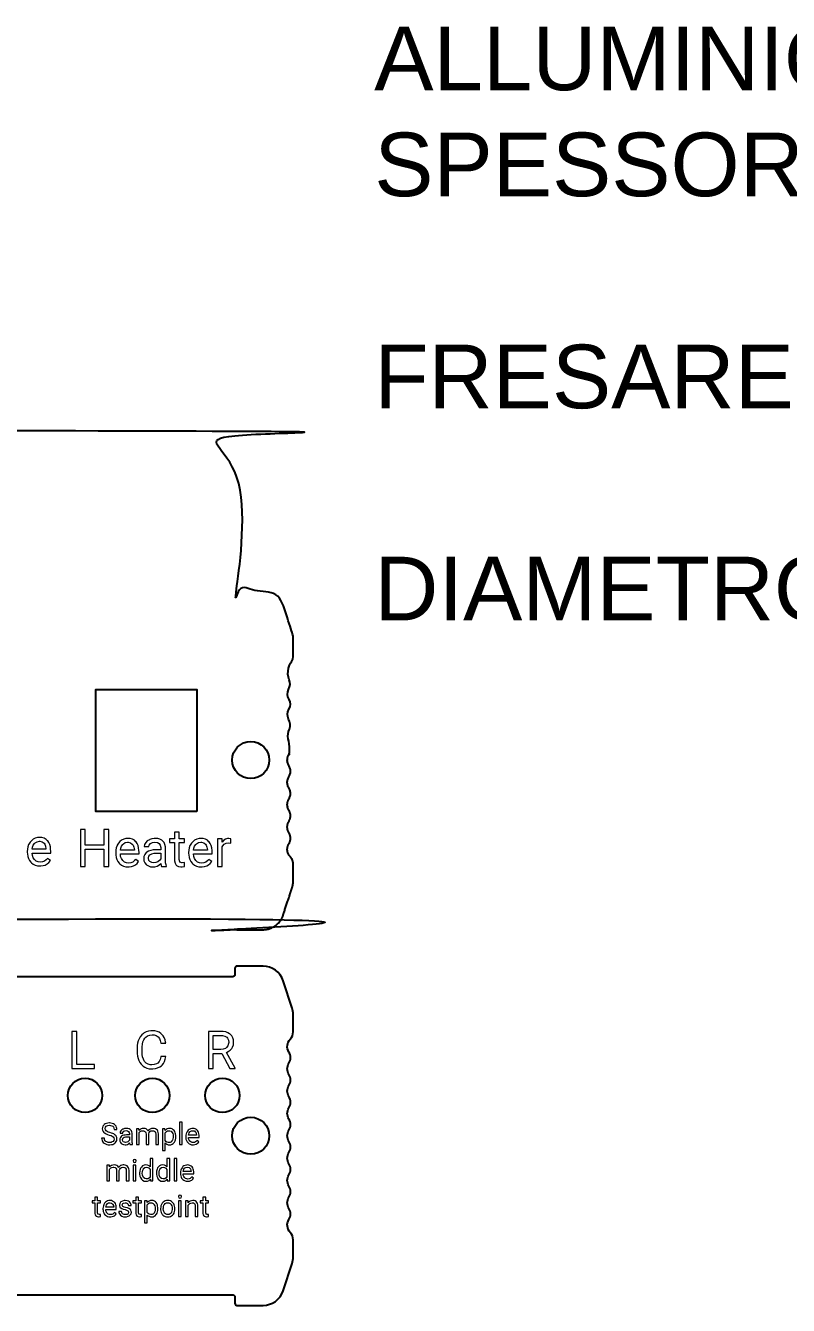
# Model space of a CAD drawing. Header units: millimetres. Extents: x -12 to 295, y 0 to 121.
# Drawn here: x 69.3 to 141.2, y 0.2 to 121 of the extents above; entities that cross this region are included whole.
import ezdxf

# ---------------------------------------------------------------- set-up
doc = ezdxf.new("R2010")
doc.units = ezdxf.units.MM
doc.layers.add('INCISIONI', color=3, linetype='Continuous')
doc.layers.add('TAGLIO', color=1, linetype='Continuous')
doc.styles.get("Standard").update_dxf_attribs({"font": 'arial.ttf'})

msp = doc.modelspace()

# ---------------------------------------------------------------- linework, layer by layer
at = {"layer": 'INCISIONI', "color": 3, "lineweight": 0}
for points in [[(74.88, 43.63), (74.88, 45.13), (74.42, 45.13), (74.42, 41.64), (74.88, 41.64), (74.88, 43.25), (76.64, 43.25), (76.64, 41.64), (77.11, 41.64), (77.11, 45.13), (76.64, 45.13), (76.64, 43.63)], [(83.3, 44.87), (83.3, 44.24), (82.82, 44.24), (82.82, 43.89), (83.3, 43.89), (83.3, 42.28), (83.3, 42.16), (83.35, 41.94), (83.45, 41.77), (83.49, 41.73), (83.67, 41.62), (83.9, 41.59), (84.02, 41.59), (84.24, 41.64), (84.24, 42), (84.03, 41.97), (84, 41.97), (83.81, 42.04), (83.79, 42.06), (83.74, 42.28), (83.74, 43.89), (84.23, 43.89), (84.23, 44.24), (83.74, 44.24), (83.74, 44.87)], [(71.31, 42.39), (71.2, 42.27), (71.03, 42.14), (70.86, 42.07), (70.63, 42.04), (70.45, 42.06), (70.25, 42.14), (70.08, 42.28), (70.08, 42.29), (69.96, 42.46), (69.89, 42.66), (69.86, 42.9), (71.62, 42.9), (71.62, 43.08), (71.61, 43.24), (71.59, 43.48), (71.53, 43.7), (71.45, 43.88), (71.34, 44.04), (71.33, 44.05), (71.18, 44.19), (70.99, 44.29), (70.78, 44.35), (70.55, 44.37), (70.39, 44.36), (70.17, 44.31), (69.97, 44.21), (69.83, 44.09), (69.68, 43.92), (69.56, 43.73), (69.54, 43.69), (69.47, 43.49), (69.43, 43.27), (69.41, 43.04), (69.41, 42.95), (69.42, 42.81), (69.45, 42.58), (69.52, 42.37), (69.62, 42.19), (69.74, 42.03), (69.8, 41.97), (69.97, 41.84), (70.16, 41.75), (70.37, 41.7), (70.6, 41.68), (70.69, 41.68), (70.91, 41.71), (71.11, 41.77), (71.29, 41.87), (71.45, 42.01), (71.59, 42.18)], [(69.98, 43.65), (70.1, 43.81), (70.15, 43.86), (70.33, 43.97), (70.55, 44.01), (70.61, 44.01), (70.82, 43.95), (70.99, 43.83), (71.06, 43.74), (71.14, 43.54), (71.17, 43.3), (71.17, 43.26), (69.87, 43.26), (69.9, 43.44)], [(79.64, 42.3), (79.53, 42.18), (79.36, 42.05), (79.19, 41.98), (78.96, 41.95), (78.78, 41.97), (78.58, 42.05), (78.41, 42.19), (78.41, 42.2), (78.29, 42.37), (78.22, 42.57), (78.19, 42.81), (79.95, 42.81), (79.95, 42.99), (79.94, 43.15), (79.91, 43.39), (79.86, 43.61), (79.78, 43.79), (79.67, 43.95), (79.66, 43.96), (79.51, 44.1), (79.33, 44.2), (79.12, 44.26), (78.88, 44.28), (78.72, 44.27), (78.51, 44.22), (78.31, 44.12), (78.15, 44), (78.01, 43.83), (77.89, 43.64), (77.88, 43.6), (77.8, 43.4), (77.76, 43.18), (77.75, 42.95), (77.75, 42.86), (77.75, 42.72), (77.78, 42.49), (77.85, 42.28), (77.95, 42.1), (78.08, 41.94), (78.13, 41.88), (78.3, 41.75), (78.49, 41.66), (78.7, 41.61), (78.94, 41.59), (79.02, 41.59), (79.24, 41.62), (79.44, 41.68), (79.62, 41.78), (79.78, 41.92), (79.91, 42.09)], [(79.16, 43.86), (79.32, 43.74), (79.39, 43.65), (79.47, 43.45), (79.51, 43.21), (79.51, 43.17), (78.2, 43.17), (78.24, 43.35), (78.31, 43.56), (78.43, 43.72), (78.48, 43.77), (78.66, 43.88), (78.88, 43.92), (78.94, 43.92)], [(81.96, 43.64), (82, 43.42), (82, 43.21), (81.57, 43.21), (81.54, 43.21), (81.28, 43.2), (81.06, 43.15), (80.86, 43.08), (80.7, 42.99), (80.63, 42.94), (80.5, 42.77), (80.42, 42.58), (80.39, 42.36), (80.41, 42.17), (80.49, 41.97), (80.64, 41.81), (80.65, 41.79), (80.83, 41.68), (81.03, 41.61), (81.27, 41.59), (81.44, 41.6), (81.65, 41.66), (81.83, 41.76), (82.01, 41.91), (82.02, 41.84), (82.07, 41.64), (82.53, 41.64), (82.53, 41.67), (82.5, 41.78), (82.46, 41.99), (82.44, 42.25), (82.44, 43.44), (82.44, 43.48), (82.4, 43.71), (82.32, 43.9), (82.18, 44.06), (82.11, 44.11), (81.93, 44.21), (81.72, 44.27), (81.47, 44.28), (81.38, 44.28), (81.16, 44.25), (80.96, 44.18), (80.93, 44.16), (80.73, 44.05), (80.58, 43.89), (80.48, 43.72), (80.44, 43.51), (80.89, 43.51), (80.91, 43.64), (81.05, 43.81), (81.22, 43.89), (81.45, 43.93), (81.45, 43.93), (81.69, 43.89), (81.86, 43.79)], [(85.83, 41.59), (85.91, 41.59), (86.13, 41.62), (86.34, 41.68), (86.52, 41.78), (86.67, 41.92), (86.81, 42.09), (86.54, 42.3), (86.43, 42.18), (86.25, 42.05), (86.08, 41.98), (85.85, 41.95), (85.67, 41.97), (85.47, 42.05), (85.3, 42.19), (85.3, 42.2), (85.18, 42.37), (85.11, 42.57), (85.08, 42.81), (86.84, 42.81), (86.84, 42.99), (86.84, 43.15), (86.81, 43.39), (86.75, 43.61), (86.67, 43.79), (86.56, 43.95), (86.55, 43.96), (86.4, 44.1), (86.22, 44.2), (86.01, 44.26), (85.77, 44.28), (85.61, 44.27), (85.4, 44.22), (85.2, 44.12), (85.05, 44), (84.9, 43.83), (84.78, 43.64), (84.76, 43.6), (84.69, 43.4), (84.65, 43.18), (84.63, 42.95), (84.63, 42.86), (84.64, 42.72), (84.67, 42.49), (84.74, 42.28), (84.84, 42.1), (84.96, 41.94), (85.02, 41.88), (85.19, 41.75), (85.38, 41.66), (85.6, 41.61)], [(85.77, 43.92), (85.83, 43.92), (86.05, 43.86), (86.21, 43.74), (86.28, 43.65), (86.36, 43.45), (86.4, 43.21), (86.4, 43.17), (85.09, 43.17), (85.13, 43.35), (85.2, 43.56), (85.32, 43.72), (85.37, 43.77), (85.55, 43.88)], [(87.99, 43.74), (88.17, 43.83), (88.39, 43.85), (88.61, 43.84), (88.61, 44.25), (88.42, 44.28), (88.31, 44.28), (88.11, 44.22), (87.94, 44.11), (87.79, 43.94), (87.79, 44.24), (87.36, 44.24), (87.36, 41.64), (87.8, 41.64), (87.8, 43.48), (87.85, 43.58)], [(80.88, 42.2), (80.83, 42.42), (80.84, 42.46), (80.88, 42.62), (80.98, 42.74), (81.15, 42.83), (81.37, 42.88), (81.65, 42.9), (82, 42.9), (82, 42.36), (81.9, 42.22), (81.73, 42.08), (81.55, 42.01), (81.33, 41.98), (81.16, 42), (80.97, 42.09)], [(73.62, 26.08), (73.62, 22.58), (75.74, 22.58), (75.74, 22.96), (74.09, 22.96), (74.09, 26.08)], [(80.37, 25.88), (80.21, 25.74), (80.07, 25.57), (79.95, 25.37), (79.88, 25.18), (79.82, 24.97), (79.79, 24.75), (79.78, 24.51), (79.78, 24.17), (79.78, 23.98), (79.81, 23.74), (79.87, 23.52), (79.94, 23.32), (80.03, 23.14), (80.15, 22.98), (80.18, 22.95), (80.33, 22.8), (80.51, 22.69), (80.7, 22.6), (80.91, 22.55), (81.15, 22.54), (81.27, 22.54), (81.5, 22.57), (81.71, 22.63), (81.9, 22.72), (82.06, 22.84), (82.12, 22.9), (82.26, 23.06), (82.35, 23.24), (82.43, 23.46), (82.47, 23.7), (82.01, 23.7), (82.01, 23.68), (81.94, 23.43), (81.85, 23.23), (81.74, 23.09), (81.6, 23), (81.39, 22.94), (81.15, 22.92), (81.01, 22.92), (80.8, 22.98), (80.63, 23.09), (80.48, 23.25), (80.45, 23.3), (80.36, 23.47), (80.29, 23.68), (80.25, 23.9), (80.24, 24.16), (80.24, 24.5), (80.25, 24.61), (80.27, 24.86), (80.32, 25.08), (80.39, 25.27), (80.5, 25.43), (80.59, 25.53), (80.76, 25.66), (80.96, 25.73), (81.19, 25.76), (81.37, 25.74), (81.58, 25.68), (81.75, 25.57), (81.75, 25.56), (81.87, 25.41), (81.95, 25.21), (82.01, 24.96), (82.47, 24.96), (82.46, 25.06), (82.41, 25.28), (82.33, 25.49), (82.22, 25.67), (82.08, 25.82), (82.02, 25.88), (81.84, 25.99), (81.65, 26.07), (81.43, 26.12), (81.19, 26.13), (81.07, 26.13), (80.85, 26.1), (80.64, 26.03), (80.45, 25.94)], [(86.49, 22.58), (86.95, 22.58), (86.95, 24), (87.77, 24), (88.53, 22.58), (89.03, 22.58), (89.03, 22.61), (88.21, 24.09), (88.37, 24.17), (88.55, 24.3), (88.7, 24.46), (88.78, 24.59), (88.85, 24.8), (88.87, 25.03), (88.87, 25.03), (88.85, 25.27), (88.8, 25.48), (88.7, 25.66), (88.56, 25.81), (88.5, 25.85), (88.33, 25.95), (88.13, 26.02), (87.9, 26.07), (87.65, 26.08), (86.49, 26.08)], [(86.95, 25.7), (87.66, 25.7), (87.84, 25.69), (88.05, 25.63), (88.22, 25.53), (88.29, 25.45), (88.38, 25.26), (88.41, 25.03), (88.4, 24.92), (88.34, 24.72), (88.21, 24.55), (88.1, 24.47), (87.9, 24.4), (87.66, 24.37), (86.95, 24.37)], [(77.85, 16.07), (77.81, 16.18), (77.79, 16.21), (77.71, 16.3), (77.6, 16.38), (77.57, 16.4), (77.47, 16.44), (77.35, 16.49), (77.21, 16.53), (77.2, 16.54), (77.05, 16.58), (76.94, 16.64), (76.85, 16.69), (76.78, 16.78), (76.75, 16.9), (76.75, 16.92), (76.78, 17.04), (76.86, 17.14), (76.91, 17.17), (77.02, 17.21), (77.16, 17.22), (77.27, 17.21), (77.39, 17.18), (77.49, 17.12), (77.53, 17.07), (77.59, 16.96), (77.6, 16.83), (77.87, 16.83), (77.86, 16.9), (77.84, 17.02), (77.78, 17.14), (77.73, 17.2), (77.64, 17.29), (77.53, 17.36), (77.42, 17.4), (77.3, 17.43), (77.16, 17.44), (77.14, 17.44), (77, 17.43), (76.88, 17.4), (76.77, 17.35), (76.67, 17.28), (76.62, 17.23), (76.54, 17.13), (76.5, 17.02), (76.48, 16.89), (76.48, 16.87), (76.51, 16.75), (76.56, 16.64), (76.64, 16.54), (76.66, 16.52), (76.75, 16.46), (76.86, 16.4), (76.98, 16.35), (77.13, 16.3), (77.16, 16.29), (77.31, 16.24), (77.42, 16.19), (77.5, 16.14), (77.51, 16.14), (77.59, 16.04), (77.61, 15.92), (77.61, 15.9), (77.58, 15.78), (77.5, 15.68), (77.43, 15.65), (77.32, 15.61), (77.18, 15.6), (77.18, 15.6), (77.04, 15.61), (76.92, 15.65), (76.82, 15.7), (76.76, 15.76), (76.71, 15.86), (76.69, 15.99), (76.42, 15.99), (76.43, 15.91), (76.46, 15.79), (76.52, 15.68), (76.58, 15.61), (76.67, 15.53), (76.79, 15.46), (76.8, 15.46), (76.92, 15.42), (77.05, 15.39), (77.18, 15.38), (77.21, 15.38), (77.35, 15.4), (77.48, 15.42), (77.59, 15.47), (77.68, 15.53), (77.74, 15.58), (77.81, 15.68), (77.86, 15.79), (77.87, 15.92), (77.87, 15.94)], [(78.41, 16.49), (78.43, 16.55), (78.51, 16.65), (78.6, 16.7), (78.73, 16.72), (78.74, 16.72), (78.87, 16.7), (78.97, 16.64), (79.03, 16.55), (79.05, 16.43), (79.05, 16.31), (78.8, 16.31), (78.78, 16.31), (78.64, 16.3), (78.51, 16.28), (78.4, 16.24), (78.31, 16.18), (78.27, 16.15), (78.19, 16.06), (78.14, 15.95), (78.13, 15.82), (78.14, 15.71), (78.19, 15.6), (78.27, 15.51), (78.28, 15.5), (78.38, 15.43), (78.5, 15.4), (78.63, 15.38), (78.73, 15.39), (78.85, 15.42), (78.95, 15.48), (79.05, 15.57), (79.06, 15.52), (79.09, 15.41), (79.35, 15.41), (79.35, 15.43), (79.33, 15.49), (79.31, 15.61), (79.3, 15.76), (79.3, 16.44), (79.3, 16.46), (79.28, 16.6), (79.23, 16.71), (79.15, 16.8), (79.11, 16.82), (79.01, 16.88), (78.89, 16.91), (78.75, 16.92), (78.7, 16.92), (78.57, 16.9), (78.45, 16.86), (78.44, 16.85), (78.32, 16.79), (78.24, 16.7), (78.18, 16.6), (78.16, 16.49)], [(79.7, 16.89), (79.7, 15.41), (79.95, 15.41), (79.95, 16.49), (79.98, 16.55), (80.06, 16.64), (80.17, 16.69), (80.3, 16.71), (80.36, 16.7), (80.47, 16.67), (80.55, 16.61), (80.6, 16.51), (80.61, 16.38), (80.61, 15.41), (80.87, 15.41), (80.87, 16.4), (80.87, 16.4), (80.9, 16.53), (80.97, 16.62), (80.98, 16.63), (81.08, 16.69), (81.21, 16.71), (81.23, 16.71), (81.36, 16.69), (81.45, 16.63), (81.46, 16.63), (81.51, 16.53), (81.53, 16.39), (81.53, 15.41), (81.78, 15.41), (81.78, 16.41), (81.78, 16.42), (81.77, 16.55), (81.74, 16.67), (81.68, 16.76), (81.61, 16.83), (81.52, 16.88), (81.41, 16.91), (81.29, 16.92), (81.24, 16.92), (81.12, 16.9), (81, 16.86), (81, 16.85), (80.89, 16.78), (80.81, 16.69), (80.8, 16.71), (80.73, 16.8), (80.64, 16.87), (80.52, 16.91), (80.39, 16.92), (80.26, 16.91), (80.14, 16.87), (80.04, 16.82), (79.95, 16.73), (79.94, 16.89)], [(82.5, 16.82), (82.41, 16.73), (82.4, 16.89), (82.17, 16.89), (82.17, 14.84), (82.42, 14.84), (82.42, 15.55), (82.49, 15.49), (82.59, 15.43), (82.71, 15.39), (82.84, 15.38), (82.96, 15.39), (83.08, 15.43), (83.18, 15.5), (83.26, 15.59), (83.3, 15.64), (83.35, 15.75), (83.39, 15.86), (83.41, 15.99), (83.42, 16.14), (83.42, 16.16), (83.42, 16.26), (83.4, 16.4), (83.37, 16.52), (83.32, 16.63), (83.26, 16.72), (83.18, 16.8), (83.08, 16.87), (82.97, 16.91), (82.84, 16.92), (82.72, 16.91), (82.6, 16.88)], [(84.02, 15.41), (84.02, 15.41), (84.02, 17.52), (83.77, 17.52), (83.77, 15.41)], [(84.6, 16.76), (84.51, 16.67), (84.45, 16.55), (84.44, 16.53), (84.39, 16.42), (84.37, 16.29), (84.36, 16.16), (84.36, 16.11), (84.36, 16.03), (84.38, 15.9), (84.42, 15.78), (84.48, 15.67), (84.55, 15.58), (84.58, 15.55), (84.68, 15.48), (84.79, 15.43), (84.91, 15.39), (85.04, 15.38), (85.09, 15.38), (85.22, 15.4), (85.33, 15.44), (85.44, 15.49), (85.53, 15.57), (85.6, 15.67), (85.45, 15.79), (85.38, 15.72), (85.28, 15.65), (85.19, 15.61), (85.06, 15.59), (84.95, 15.6), (84.84, 15.65), (84.74, 15.73), (84.74, 15.73), (84.67, 15.83), (84.63, 15.95), (84.61, 16.08), (85.62, 16.08), (85.62, 16.19), (85.62, 16.28), (85.6, 16.42), (85.57, 16.53), (85.52, 16.64), (85.46, 16.73), (85.46, 16.74), (85.37, 16.82), (85.26, 16.88), (85.15, 16.91), (85.01, 16.92), (84.92, 16.92), (84.8, 16.88), (84.68, 16.82)], [(79.05, 15.83), (78.99, 15.75), (78.89, 15.67), (78.79, 15.62), (78.67, 15.6), (78.57, 15.62), (78.46, 15.67), (78.41, 15.73), (78.38, 15.86), (78.38, 15.88), (78.41, 15.97), (78.47, 16.04), (78.56, 16.09), (78.69, 16.12), (78.85, 16.13), (79.05, 16.13)], [(82.71, 15.59), (82.59, 15.63), (82.49, 15.69), (82.42, 15.79), (82.42, 16.5), (82.45, 16.55), (82.54, 16.64), (82.64, 16.69), (82.76, 16.71), (82.86, 16.7), (82.97, 16.65), (83.06, 16.56), (83.08, 16.53), (83.13, 16.43), (83.16, 16.31), (83.16, 16.17), (83.16, 16.08), (83.14, 15.94), (83.11, 15.83), (83.06, 15.74), (83, 15.67), (82.89, 15.61), (82.77, 15.59)], [(84.64, 16.39), (84.69, 16.51), (84.75, 16.6), (84.78, 16.63), (84.89, 16.69), (85.01, 16.71), (85.05, 16.71), (85.17, 16.68), (85.26, 16.61), (85.3, 16.56), (85.35, 16.45), (85.37, 16.31), (85.37, 16.29), (84.62, 16.29)], [(77.48, 13.47), (77.36, 13.43), (77.26, 13.37), (77.17, 13.29), (77.16, 13.45), (76.92, 13.45), (76.92, 11.97), (77.18, 11.97), (77.18, 13.05), (77.21, 13.11), (77.29, 13.2), (77.39, 13.25), (77.52, 13.26), (77.58, 13.26), (77.69, 13.23), (77.77, 13.17), (77.82, 13.07), (77.84, 12.94), (77.84, 11.97), (78.09, 11.97), (78.09, 12.95), (78.09, 12.96), (78.13, 13.08), (78.2, 13.18), (78.2, 13.18), (78.31, 13.24), (78.43, 13.26), (78.45, 13.26), (78.59, 13.24), (78.68, 13.19), (78.68, 13.18), (78.73, 13.08), (78.75, 12.95), (78.75, 11.97), (79.01, 11.97), (79.01, 12.96), (79.01, 12.97), (78.99, 13.11), (78.96, 13.22), (78.91, 13.31), (78.83, 13.39), (78.74, 13.44), (78.64, 13.47), (78.51, 13.48), (78.47, 13.48), (78.34, 13.46), (78.23, 13.42), (78.22, 13.41), (78.12, 13.34), (78.03, 13.24), (78.02, 13.27), (77.95, 13.36), (77.86, 13.43), (77.75, 13.47), (77.61, 13.48)], [(79.43, 13.95), (79.39, 13.85), (79.43, 13.74), (79.54, 13.7), (79.65, 13.74), (79.69, 13.85), (79.65, 13.95), (79.54, 13.99)], [(79.41, 13.45), (79.41, 11.97), (79.66, 11.97), (79.66, 13.45)], [(80.59, 13.48), (80.43, 13.46), (80.29, 13.39), (80.17, 13.27), (80.12, 13.21), (80.06, 13.07), (80.02, 12.9), (80.01, 12.72), (80.01, 12.7), (80.01, 12.6), (80.04, 12.43), (80.09, 12.28), (80.17, 12.15), (80.17, 12.15), (80.29, 12.03), (80.43, 11.96), (80.59, 11.94), (80.75, 11.96), (80.9, 12.02), (81.02, 12.13), (81.03, 11.97), (81.26, 11.97), (81.26, 14.08), (81.01, 14.08), (81.01, 13.3), (80.9, 13.39), (80.76, 13.46), (80.59, 13.48)], [(82.18, 13.48), (82.18, 13.48), (82.01, 13.46), (81.87, 13.39), (81.76, 13.27), (81.71, 13.21), (81.65, 13.07), (81.61, 12.9), (81.59, 12.72), (81.59, 12.7), (81.6, 12.6), (81.63, 12.43), (81.68, 12.28), (81.76, 12.15), (81.76, 12.15), (81.88, 12.03), (82.02, 11.96), (82.18, 11.94), (82.34, 11.96), (82.48, 12.02), (82.6, 12.13), (82.61, 11.97), (82.85, 11.97), (82.85, 14.08), (82.59, 14.08), (82.59, 13.3), (82.49, 13.39), (82.35, 13.46)], [(83.52, 11.97), (83.52, 11.97), (83.52, 14.08), (83.26, 14.08), (83.26, 11.97)], [(84.01, 13.22), (83.95, 13.11), (83.93, 13.09), (83.89, 12.97), (83.87, 12.85), (83.86, 12.72), (83.86, 12.67), (83.86, 12.58), (83.88, 12.45), (83.92, 12.34), (83.97, 12.23), (84.05, 12.14), (84.08, 12.11), (84.18, 12.03), (84.29, 11.98), (84.41, 11.95), (84.54, 11.94), (84.59, 11.94), (84.72, 11.96), (84.83, 12), (84.93, 12.05), (85.02, 12.13), (85.1, 12.23), (84.94, 12.35), (84.88, 12.28), (84.78, 12.2), (84.69, 12.16), (84.55, 12.15), (84.45, 12.16), (84.34, 12.2), (84.24, 12.28), (84.24, 12.29), (84.17, 12.39), (84.13, 12.5), (84.11, 12.64), (85.12, 12.64), (85.12, 12.74), (85.12, 12.83), (85.1, 12.97), (85.07, 13.09), (85.02, 13.2), (84.96, 13.29), (84.95, 13.3), (84.87, 13.37), (84.76, 13.43), (84.64, 13.47), (84.51, 13.48), (84.42, 13.47), (84.29, 13.44), (84.18, 13.38), (84.09, 13.32)], [(80.77, 13.25), (80.9, 13.18), (81.01, 13.06), (81.01, 12.37), (80.94, 12.27), (80.81, 12.18), (80.66, 12.16), (80.64, 12.16), (80.49, 12.19), (80.37, 12.3), (80.33, 12.36), (80.28, 12.51), (80.26, 12.69), (80.27, 12.83), (80.3, 12.99), (80.37, 13.12), (80.38, 13.13), (80.5, 13.23), (80.66, 13.26)], [(82.23, 12.16), (82.07, 12.19), (81.95, 12.3), (81.91, 12.36), (81.86, 12.51), (81.85, 12.69), (81.85, 12.83), (81.89, 12.99), (81.95, 13.12), (81.96, 13.13), (82.08, 13.23), (82.24, 13.26), (82.36, 13.25), (82.49, 13.18), (82.59, 13.06), (82.59, 12.37), (82.52, 12.27), (82.4, 12.18), (82.24, 12.16)], [(84.14, 12.95), (84.18, 13.07), (84.25, 13.16), (84.28, 13.19), (84.38, 13.25), (84.51, 13.27), (84.54, 13.27), (84.67, 13.24), (84.76, 13.17), (84.8, 13.11), (84.84, 13), (84.87, 12.87), (84.87, 12.85), (84.12, 12.85)], [(76.08, 8.84), (76.08, 8.85), (76.05, 8.97), (76.05, 9.9), (76.32, 9.9), (76.32, 10.09), (76.05, 10.09), (76.05, 10.45), (75.79, 10.45), (75.79, 10.09), (75.52, 10.09), (75.52, 9.9), (75.79, 9.9), (75.79, 8.97), (75.79, 8.91), (75.82, 8.78), (75.88, 8.68), (75.9, 8.66), (76, 8.6), (76.13, 8.58), (76.2, 8.58), (76.33, 8.61), (76.33, 8.81), (76.21, 8.79), (76.19, 8.79)], [(77.38, 8.8), (77.25, 8.79), (77.15, 8.8), (77.03, 8.84), (76.94, 8.92), (76.93, 8.93), (76.87, 9.02), (76.82, 9.14), (76.81, 9.28), (77.81, 9.28), (77.81, 9.38), (77.81, 9.47), (77.79, 9.61), (77.76, 9.73), (77.72, 9.84), (77.66, 9.93), (77.65, 9.93), (77.56, 10.01), (77.46, 10.07), (77.34, 10.11), (77.2, 10.12), (77.11, 10.11), (76.99, 10.08), (76.88, 10.02), (76.79, 9.96), (76.71, 9.86), (76.64, 9.75), (76.63, 9.73), (76.59, 9.61), (76.56, 9.49), (76.55, 9.36), (76.55, 9.31), (76.56, 9.22), (76.58, 9.09), (76.62, 8.97), (76.67, 8.87), (76.74, 8.78), (76.78, 8.75), (76.87, 8.67), (76.98, 8.62), (77.1, 8.59), (77.23, 8.58), (77.28, 8.58), (77.41, 8.6), (77.53, 8.64), (77.63, 8.69), (77.72, 8.77), (77.79, 8.86), (77.64, 8.99), (77.58, 8.92), (77.48, 8.84)], [(77.24, 9.91), (77.36, 9.88), (77.46, 9.81), (77.49, 9.75), (77.54, 9.64), (77.56, 9.5), (77.56, 9.49), (76.82, 9.49), (76.84, 9.59), (76.88, 9.7), (76.95, 9.8), (76.98, 9.83), (77.08, 9.89), (77.2, 9.91)], [(78.13, 9.84), (78.1, 9.68), (78.1, 9.65), (78.15, 9.49), (78.18, 9.46), (78.32, 9.36), (78.45, 9.31), (78.63, 9.26), (78.77, 9.22), (78.9, 9.16), (78.92, 9.15), (78.97, 9), (78.97, 8.97), (78.89, 8.84), (78.83, 8.81), (78.65, 8.79), (78.54, 8.8), (78.4, 8.86), (78.35, 8.91), (78.3, 9.07), (78.05, 9.07), (78.06, 8.97), (78.13, 8.82), (78.2, 8.73), (78.34, 8.64), (78.48, 8.59), (78.65, 8.58), (78.77, 8.59), (78.94, 8.63), (79.07, 8.7), (79.1, 8.73), (79.2, 8.86), (79.23, 9.02), (79.22, 9.07), (79.17, 9.22), (79.14, 9.27), (79, 9.36), (78.86, 9.42), (78.69, 9.47), (78.55, 9.5), (78.42, 9.55), (78.42, 9.56), (78.35, 9.69), (78.35, 9.72), (78.43, 9.85), (78.48, 9.88), (78.65, 9.91), (78.73, 9.9), (78.87, 9.83), (78.9, 9.8), (78.96, 9.65), (79.21, 9.65), (79.21, 9.71), (79.16, 9.86), (79.06, 9.99), (78.97, 10.05), (78.82, 10.1), (78.65, 10.12), (78.55, 10.11), (78.39, 10.07), (78.25, 9.99), (78.22, 9.97)], [(79.94, 8.84), (79.93, 8.85), (79.9, 8.97), (79.9, 9.9), (80.18, 9.9), (80.18, 10.09), (79.9, 10.09), (79.9, 10.45), (79.65, 10.45), (79.65, 10.09), (79.38, 10.09), (79.38, 9.9), (79.65, 9.9), (79.65, 8.97), (79.65, 8.91), (79.68, 8.78), (79.73, 8.68), (79.76, 8.66), (79.86, 8.6), (79.99, 8.58), (80.06, 8.58), (80.19, 8.61), (80.19, 8.81), (80.07, 8.79), (80.05, 8.79)], [(80.81, 10.01), (80.72, 9.93), (80.71, 10.09), (80.48, 10.09), (80.48, 8.03), (80.73, 8.03), (80.73, 8.75), (80.8, 8.69), (80.9, 8.63), (81.02, 8.59), (81.16, 8.58), (81.28, 8.59), (81.39, 8.63), (81.49, 8.69), (81.58, 8.79), (81.61, 8.84), (81.67, 8.94), (81.7, 9.06), (81.72, 9.19), (81.73, 9.33), (81.73, 9.36), (81.73, 9.46), (81.71, 9.6), (81.68, 9.72), (81.64, 9.83), (81.58, 9.92), (81.5, 10), (81.4, 10.07), (81.28, 10.11), (81.15, 10.12), (81.03, 10.11), (80.91, 10.07)], [(81.02, 8.79), (80.9, 8.82), (80.81, 8.89), (80.73, 8.99), (80.73, 9.7), (80.76, 9.75), (80.85, 9.83), (80.95, 9.89), (81.08, 9.9), (81.17, 9.89), (81.28, 9.85), (81.37, 9.76), (81.39, 9.73), (81.44, 9.63), (81.47, 9.5), (81.48, 9.36), (81.47, 9.28), (81.46, 9.14), (81.42, 9.02), (81.37, 8.93), (81.31, 8.86), (81.2, 8.81), (81.08, 8.79)], [(82.91, 10.08), (82.79, 10.11), (82.66, 10.12), (82.55, 10.11), (82.42, 10.08), (82.31, 10.03), (82.23, 9.96), (82.14, 9.87), (82.07, 9.76), (82.06, 9.74), (82.02, 9.62), (82, 9.49), (81.99, 9.36), (81.99, 9.35), (81.99, 9.24), (82.01, 9.11), (82.05, 8.99), (82.1, 8.88), (82.17, 8.79), (82.21, 8.75), (82.3, 8.68), (82.41, 8.62), (82.53, 8.59), (82.66, 8.58), (82.79, 8.59), (82.91, 8.62), (83.02, 8.68), (83.11, 8.74), (83.19, 8.83), (83.26, 8.94), (83.26, 8.96), (83.31, 9.07), (83.33, 9.2), (83.34, 9.33), (83.34, 9.35), (83.34, 9.46), (83.31, 9.59), (83.27, 9.71), (83.22, 9.82), (83.15, 9.91), (83.12, 9.95), (83.02, 10.02)], [(82.56, 8.8), (82.45, 8.85), (82.36, 8.94), (82.34, 8.97), (82.28, 9.07), (82.25, 9.19), (82.24, 9.33), (82.25, 9.42), (82.26, 9.55), (82.3, 9.67), (82.36, 9.76), (82.43, 9.84), (82.54, 9.89), (82.66, 9.91), (82.77, 9.9), (82.88, 9.85), (82.97, 9.76), (82.99, 9.73), (83.04, 9.62), (83.07, 9.5), (83.09, 9.36), (83.08, 9.28), (83.06, 9.15), (83.03, 9.03), (82.97, 8.94), (82.89, 8.86), (82.79, 8.8), (82.66, 8.79)], [(83.7, 10.59), (83.66, 10.49), (83.7, 10.38), (83.81, 10.34), (83.92, 10.38), (83.96, 10.49), (83.92, 10.59), (83.81, 10.63)], [(83.68, 10.09), (83.68, 8.61), (83.93, 8.61), (83.93, 10.09)], [(84.59, 9.9), (84.58, 10.09), (84.34, 10.09), (84.34, 8.61), (84.59, 8.61), (84.59, 9.67), (84.65, 9.75), (84.74, 9.84), (84.83, 9.88), (84.96, 9.9), (85.09, 9.89), (85.18, 9.83), (85.18, 9.83), (85.24, 9.73), (85.26, 9.59), (85.26, 8.61), (85.51, 8.61), (85.51, 9.59), (85.51, 9.59), (85.5, 9.73), (85.47, 9.85), (85.42, 9.95), (85.35, 10.02), (85.26, 10.08), (85.16, 10.11), (85.03, 10.12), (85.02, 10.12), (84.89, 10.1), (84.78, 10.06), (84.68, 10)], [(86.27, 8.84), (86.27, 8.85), (86.24, 8.97), (86.24, 9.9), (86.51, 9.9), (86.51, 10.09), (86.24, 10.09), (86.24, 10.45), (85.98, 10.45), (85.98, 10.09), (85.71, 10.09), (85.71, 9.9), (85.98, 9.9), (85.98, 8.97), (85.98, 8.91), (86.01, 8.78), (86.07, 8.68), (86.09, 8.66), (86.19, 8.6), (86.32, 8.58), (86.39, 8.58), (86.52, 8.61), (86.52, 8.81), (86.4, 8.79), (86.38, 8.79)]]:
    msp.add_lwpolyline(points, close=True, dxfattribs=at)
at = {"layer": 'TAGLIO'}
msp.add_lwpolyline([(85.39, 46.82), (75.89, 46.82), (75.89, 58.32), (85.39, 58.32)], close=True, dxfattribs=at)
for centre, radius in [((90.49, 51.67), 1.75), ((74.86, 20.03), 1.62), ((81.21, 20.03), 1.62), ((87.82, 20.03), 1.62), ((90.49, 16.23), 1.75)]:
    msp.add_circle(centre, radius, dxfattribs=at)
at = {"layer": 'TAGLIO', "lineweight": 25}
msp.add_rational_spline([(89.19, 35.67), (89.08, 35.67), (88.99, 35.76), (88.99, 35.87), (88.99, 35.87), (88.99, 36.47), (88.99, 36.47), (88.99, 36.58), (88.9, 36.67), (88.79, 36.67), (88.79, 36.67), (5.89, 36.67), (5.89, 36.67), (5.78, 36.67), (5.69, 36.58), (5.69, 36.47), (5.69, 36.47), (5.69, 35.87), (5.69, 35.87), (5.69, 35.76), (5.6, 35.67), (5.49, 35.67), (5.49, 35.67), (3.04, 35.67), (3.04, 35.67), (2.17, 35.67), (1.41, 36.23), (1.14, 37.05), (1.14, 37.05), (0.29, 39.62), (0.29, 39.62), (0.22, 39.82), (0.19, 40.03), (0.19, 40.24), (0.19, 40.24), (0.19, 41.87), (0.19, 41.87), (0.19, 42.12), (0.29, 42.37), (0.47, 42.56), (0.78, 42.88), (0.83, 43.38), (0.59, 43.77), (0.39, 44.09), (0.39, 44.5), (0.59, 44.82), (0.79, 45.15), (0.79, 45.56), (0.59, 45.88), (0.39, 46.2), (0.39, 46.61), (0.59, 46.93), (0.79, 47.25), (0.79, 47.66), (0.59, 47.99), (0.39, 48.31), (0.39, 48.72), (0.59, 49.04), (0.79, 49.36), (0.79, 49.77), (0.59, 50.09), (0.39, 50.41), (0.39, 50.82), (0.59, 51.15), (0.79, 51.47), (0.79, 51.88), (0.59, 52.2), (0.39, 52.52), (0.39, 52.93), (0.59, 53.25), (0.79, 53.58), (0.79, 53.98), (0.59, 54.31), (0.39, 54.63), (0.39, 55.04), (0.59, 55.36), (0.79, 55.68), (0.79, 56.09), (0.59, 56.41), (0.39, 56.74), (0.39, 57.14), (0.59, 57.47), (0.79, 57.79), (0.79, 58.2), (0.59, 58.52), (0.39, 58.84), (0.39, 59.25), (0.59, 59.57), (0.83, 59.96), (0.78, 60.46), (0.47, 60.79), (0.29, 60.98), (0.19, 61.22), (0.19, 61.48), (0.19, 61.48), (0.19, 63.1), (0.19, 63.1), (0.19, 63.31), (0.22, 63.53), (0.29, 63.73), (0.29, 63.73), (1.14, 66.3), (1.14, 66.3), (1.41, 67.12), (2.17, 67.67), (3.04, 67.67), (3.04, 67.67), (4.27, 67.67), (4.99, 67.67), (5.28, 67.67), (5.49, 67.88), (5.49, 68.17), (5.49, 72.67), (5.49, 77.17), (5.49, 81.67), (5.49, 82.26), (5.91, 82.67), (6.49, 82.67), (33.72, 82.67), (60.96, 82.67), (88.19, 82.67), (88.78, 82.67), (89.19, 82.26), (89.19, 81.67), (89.19, 77.17), (89.19, 72.67), (89.19, 68.17), (89.19, 67.88), (89.4, 67.67), (89.69, 67.67), (90.41, 67.67), (91.65, 67.67), (91.65, 67.67), (92.51, 67.67), (93.28, 67.12), (93.55, 66.3), (93.55, 66.3), (94.39, 63.73), (94.39, 63.73), (94.46, 63.53), (94.49, 63.31), (94.49, 63.1), (94.49, 63.1), (94.49, 61.48), (94.49, 61.48), (94.49, 61.22), (94.39, 60.98), (94.22, 60.79), (93.9, 60.46), (93.85, 59.96), (94.09, 59.57), (94.29, 59.25), (94.29, 58.84), (94.09, 58.52), (93.89, 58.2), (93.89, 57.79), (94.09, 57.47), (94.29, 57.14), (94.29, 56.74), (94.09, 56.41), (93.89, 56.09), (93.89, 55.68), (94.09, 55.36), (94.29, 55.04), (94.29, 54.63), (94.09, 54.31), (93.89, 53.98), (93.89, 53.58), (94.09, 53.25), (94.29, 52.93), (94.29, 52.52), (94.09, 52.2), (93.89, 51.88), (93.89, 51.47), (94.09, 51.15), (94.29, 50.82), (94.29, 50.41), (94.09, 50.09), (93.89, 49.77), (93.89, 49.36), (94.09, 49.04), (94.29, 48.72), (94.29, 48.31), (94.09, 47.99), (93.89, 47.66), (93.89, 47.25), (94.09, 46.93), (94.29, 46.61), (94.29, 46.2), (94.09, 45.88), (93.89, 45.56), (93.89, 45.15), (94.09, 44.82), (94.29, 44.5), (94.29, 44.09), (94.09, 43.77), (93.85, 43.38), (93.9, 42.88), (94.22, 42.56), (94.39, 42.37), (94.49, 42.12), (94.49, 41.87), (94.49, 41.87), (94.49, 40.24), (94.49, 40.24), (94.49, 40.03), (94.46, 39.82), (94.39, 39.62), (94.39, 39.62), (93.55, 37.05), (93.55, 37.05), (93.28, 36.23), (92.51, 35.67), (91.65, 35.67), (91.65, 35.67), (89.19, 35.67), (89.19, 35.67)], [1, 1, 1, 1, 1, 1, 1, 1, 1, 1, 1, 1, 1, 1, 1, 1, 1, 1, 1, 1, 1, 1, 1, 1, 1, 1, 1, 1, 1, 1, 1, 1, 1, 1, 1, 1, 1, 1, 1, 1, 1, 1, 1, 1, 1, 1, 1, 1, 1, 1, 1, 1, 1, 1, 1, 1, 1, 1, 1, 1, 1, 1, 1, 1, 1, 1, 1, 1, 1, 1, 1, 1, 1, 1, 1, 1, 1, 1, 1, 1, 1, 1, 1, 1, 1, 1, 1, 1, 1, 1, 1, 1, 1, 1, 1, 1, 1, 1, 1, 1, 1, 1, 1, 1, 1, 1, 1, 1, 1, 0.804737854124, 0.804737854124, 1, 1, 1, 1, 0.804737854124, 0.804737854124, 1, 1, 1, 1, 0.804737854124, 0.804737854124, 1, 1, 1, 1, 0.804737854124, 0.804737854124, 1, 1, 1, 1, 1, 1, 1, 1, 1, 1, 1, 1, 1, 1, 1, 1, 1, 1, 1, 1, 1, 1, 1, 1, 1, 1, 1, 1, 1, 1, 1, 1, 1, 1, 1, 1, 1, 1, 1, 1, 1, 1, 1, 1, 1, 1, 1, 1, 1, 1, 1, 1, 1, 1, 1, 1, 1, 1, 1, 1, 1, 1, 1, 1, 1, 1, 1, 1, 1, 1, 1, 1, 1, 1, 1, 1, 1, 1, 1, 1, 1, 1, 1, 1, 1, 1, 1, 1], degree=3, knots=[0, 0, 0, 0, 1, 1, 1, 2, 2, 2, 3, 3, 3, 4, 4, 4, 5, 5, 5, 6, 6, 6, 7, 7, 7, 8, 8, 8, 9, 9, 9, 10, 10, 10, 11, 11, 11, 12, 12, 12, 13, 13, 13, 14, 14, 14, 15, 15, 15, 16, 16, 16, 17, 17, 17, 18, 18, 18, 19, 19, 19, 20, 20, 20, 21, 21, 21, 22, 22, 22, 23, 23, 23, 24, 24, 24, 25, 25, 25, 26, 26, 26, 27, 27, 27, 28, 28, 28, 29, 29, 29, 30, 30, 30, 31, 31, 31, 32, 32, 32, 33, 33, 33, 34, 34, 34, 35, 35, 35, 35.709875, 35.709875, 35.709875, 37.280672, 37.280672, 37.280672, 38.280672, 38.280672, 38.280672, 39.851468, 39.851468, 39.851468, 40.851468, 40.851468, 40.851468, 42.422264, 42.422264, 42.422264, 43.422264, 43.422264, 43.422264, 44.993061, 44.993061, 44.993061, 45.702936, 45.702936, 45.702936, 46.702936, 46.702936, 46.702936, 47.702936, 47.702936, 47.702936, 48.702936, 48.702936, 48.702936, 49.702936, 49.702936, 49.702936, 50.702936, 50.702936, 50.702936, 51.702936, 51.702936, 51.702936, 52.702936, 52.702936, 52.702936, 53.702936, 53.702936, 53.702936, 54.702936, 54.702936, 54.702936, 55.702936, 55.702936, 55.702936, 56.702936, 56.702936, 56.702936, 57.702936, 57.702936, 57.702936, 58.702936, 58.702936, 58.702936, 59.702936, 59.702936, 59.702936, 60.702936, 60.702936, 60.702936, 61.702936, 61.702936, 61.702936, 62.702936, 62.702936, 62.702936, 63.702936, 63.702936, 63.702936, 64.702936, 64.702936, 64.702936, 65.702936, 65.702936, 65.702936, 66.702936, 66.702936, 66.702936, 67.702936, 67.702936, 67.702936, 68.702936, 68.702936, 68.702936, 69.702936, 69.702936, 69.702936, 70.702936, 70.702936, 70.702936, 71.702936, 71.702936, 71.702936, 72.702936, 72.702936, 72.702936, 73.702936, 73.702936, 73.702936, 73.702936], dxfattribs=at)
msp.add_open_spline([(88.99, 0.43), (88.99, 0.43), (88.99, 1.03), (88.99, 1.03), (88.99, 1.14), (88.9, 1.23), (88.79, 1.23), (88.79, 1.23), (5.89, 1.23), (5.89, 1.23), (5.78, 1.23), (5.69, 1.14), (5.69, 1.03), (5.69, 1.03), (5.69, 0.43), (5.69, 0.43), (5.69, 0.32), (5.6, 0.23), (5.49, 0.23), (5.49, 0.23), (3.04, 0.23), (3.04, 0.23), (2.17, 0.23), (1.41, 0.78), (1.14, 1.6), (1.14, 1.6), (0.29, 4.17), (0.29, 4.17), (0.22, 4.37), (0.19, 4.59), (0.19, 4.8), (0.19, 4.8), (0.19, 6.42), (0.19, 6.42), (0.19, 6.68), (0.29, 6.92), (0.47, 7.11), (0.78, 7.44), (0.83, 7.94), (0.59, 8.33), (0.39, 8.65), (0.39, 9.06), (0.59, 9.38), (0.79, 9.7), (0.79, 10.11), (0.59, 10.43), (0.39, 10.76), (0.39, 11.16), (0.59, 11.49), (0.79, 11.81), (0.79, 12.22), (0.59, 12.54), (0.39, 12.86), (0.39, 13.27), (0.59, 13.59), (0.79, 13.92), (0.79, 14.32), (0.59, 14.65), (0.39, 14.97), (0.39, 15.38), (0.59, 15.7), (0.79, 16.02), (0.79, 16.43), (0.59, 16.75), (0.39, 17.08), (0.39, 17.49), (0.59, 17.81), (0.79, 18.13), (0.79, 18.54), (0.59, 18.86), (0.39, 19.18), (0.39, 19.59), (0.59, 19.92), (0.79, 20.24), (0.79, 20.65), (0.59, 20.97), (0.39, 21.29), (0.39, 21.7), (0.59, 22.02), (0.79, 22.34), (0.79, 22.75), (0.59, 23.08), (0.39, 23.4), (0.39, 23.81), (0.59, 24.13), (0.83, 24.52), (0.78, 25.02), (0.47, 25.34), (0.29, 25.53), (0.19, 25.78), (0.19, 26.03), (0.19, 26.03), (0.19, 27.66), (0.19, 27.66), (0.19, 27.87), (0.22, 28.08), (0.29, 28.28), (0.29, 28.28), (1.14, 30.85), (1.14, 30.85), (1.41, 31.67), (2.17, 32.23), (3.04, 32.23), (3.04, 32.23), (5.49, 32.23), (5.49, 32.23), (5.6, 32.23), (5.69, 32.14), (5.69, 32.03), (5.69, 32.03), (5.69, 31.43), (5.69, 31.43), (5.69, 31.32), (5.78, 31.23), (5.89, 31.23), (5.89, 31.23), (88.79, 31.23), (88.79, 31.23), (88.9, 31.23), (88.99, 31.32), (88.99, 31.43), (88.99, 31.43), (88.99, 32.03), (88.99, 32.03), (88.99, 32.14), (89.08, 32.23), (89.19, 32.23), (89.19, 32.23), (91.65, 32.23), (91.65, 32.23), (92.51, 32.23), (93.28, 31.67), (93.55, 30.85), (93.55, 30.85), (94.39, 28.28), (94.39, 28.28), (94.46, 28.08), (94.49, 27.87), (94.49, 27.66), (94.49, 27.66), (94.49, 26.03), (94.49, 26.03), (94.49, 25.78), (94.39, 25.53), (94.22, 25.34), (93.9, 25.02), (93.85, 24.52), (94.09, 24.13), (94.29, 23.81), (94.29, 23.4), (94.09, 23.08), (93.89, 22.75), (93.89, 22.34), (94.09, 22.02), (94.29, 21.7), (94.29, 21.29), (94.09, 20.97), (93.89, 20.65), (93.89, 20.24), (94.09, 19.92), (94.29, 19.59), (94.29, 19.18), (94.09, 18.86), (93.89, 18.54), (93.89, 18.13), (94.09, 17.81), (94.29, 17.49), (94.29, 17.08), (94.09, 16.75), (93.89, 16.43), (93.89, 16.02), (94.09, 15.7), (94.29, 15.38), (94.29, 14.97), (94.09, 14.65), (93.89, 14.32), (93.89, 13.92), (94.09, 13.59), (94.29, 13.27), (94.29, 12.86), (94.09, 12.54), (93.89, 12.22), (93.89, 11.81), (94.09, 11.49), (94.29, 11.16), (94.29, 10.76), (94.09, 10.43), (93.89, 10.11), (93.89, 9.7), (94.09, 9.38), (94.29, 9.06), (94.29, 8.65), (94.09, 8.33), (93.85, 7.94), (93.9, 7.44), (94.22, 7.11), (94.39, 6.92), (94.49, 6.68), (94.49, 6.42), (94.49, 6.42), (94.49, 4.8), (94.49, 4.8), (94.49, 4.59), (94.46, 4.37), (94.39, 4.17), (94.39, 4.17), (93.55, 1.6), (93.55, 1.6), (93.28, 0.78), (92.51, 0.23), (91.65, 0.23), (91.65, 0.23), (89.19, 0.23), (89.19, 0.23), (89.08, 0.23), (88.99, 0.32), (88.99, 0.43)], degree=3, knots=[0, 0, 0, 0, 1, 1, 1, 2, 2, 2, 3, 3, 3, 4, 4, 4, 5, 5, 5, 6, 6, 6, 7, 7, 7, 8, 8, 8, 9, 9, 9, 10, 10, 10, 11, 11, 11, 12, 12, 12, 13, 13, 13, 14, 14, 14, 15, 15, 15, 16, 16, 16, 17, 17, 17, 18, 18, 18, 19, 19, 19, 20, 20, 20, 21, 21, 21, 22, 22, 22, 23, 23, 23, 24, 24, 24, 25, 25, 25, 26, 26, 26, 27, 27, 27, 28, 28, 28, 29, 29, 29, 30, 30, 30, 31, 31, 31, 32, 32, 32, 33, 33, 33, 34, 34, 34, 35, 35, 35, 36, 36, 36, 37, 37, 37, 38, 38, 38, 39, 39, 39, 40, 40, 40, 41, 41, 41, 42, 42, 42, 43, 43, 43, 44, 44, 44, 45, 45, 45, 46, 46, 46, 47, 47, 47, 48, 48, 48, 49, 49, 49, 50, 50, 50, 51, 51, 51, 52, 52, 52, 53, 53, 53, 54, 54, 54, 55, 55, 55, 56, 56, 56, 57, 57, 57, 58, 58, 58, 59, 59, 59, 60, 60, 60, 61, 61, 61, 62, 62, 62, 63, 63, 63, 64, 64, 64, 65, 65, 65, 66, 66, 66, 67, 67, 67, 68, 68, 68, 69, 69, 69, 70, 70, 70, 71, 71, 71, 72, 72, 72, 72], dxfattribs=at)

# ---------------------------------------------------------------- texts
at = {"insert": (102.14, 120.86), "char_height": 6, "attachment_point": 1}
msp.add_mtext_dynamic_manual_height_columns('ALLUMINIO ANODIZZATO NATURALE \\PSPESSORE 2mm\\P\\PFRESARE INTERNAMENTE IN TUTTI I FORI\\P\\PDIAMETRO MASSIMO AMMISSIBILE FRESA 2mm', width=226.9994, gutter_width=1, heights=[0], dxfattribs=at)

doc.saveas('drawing.dxf')
